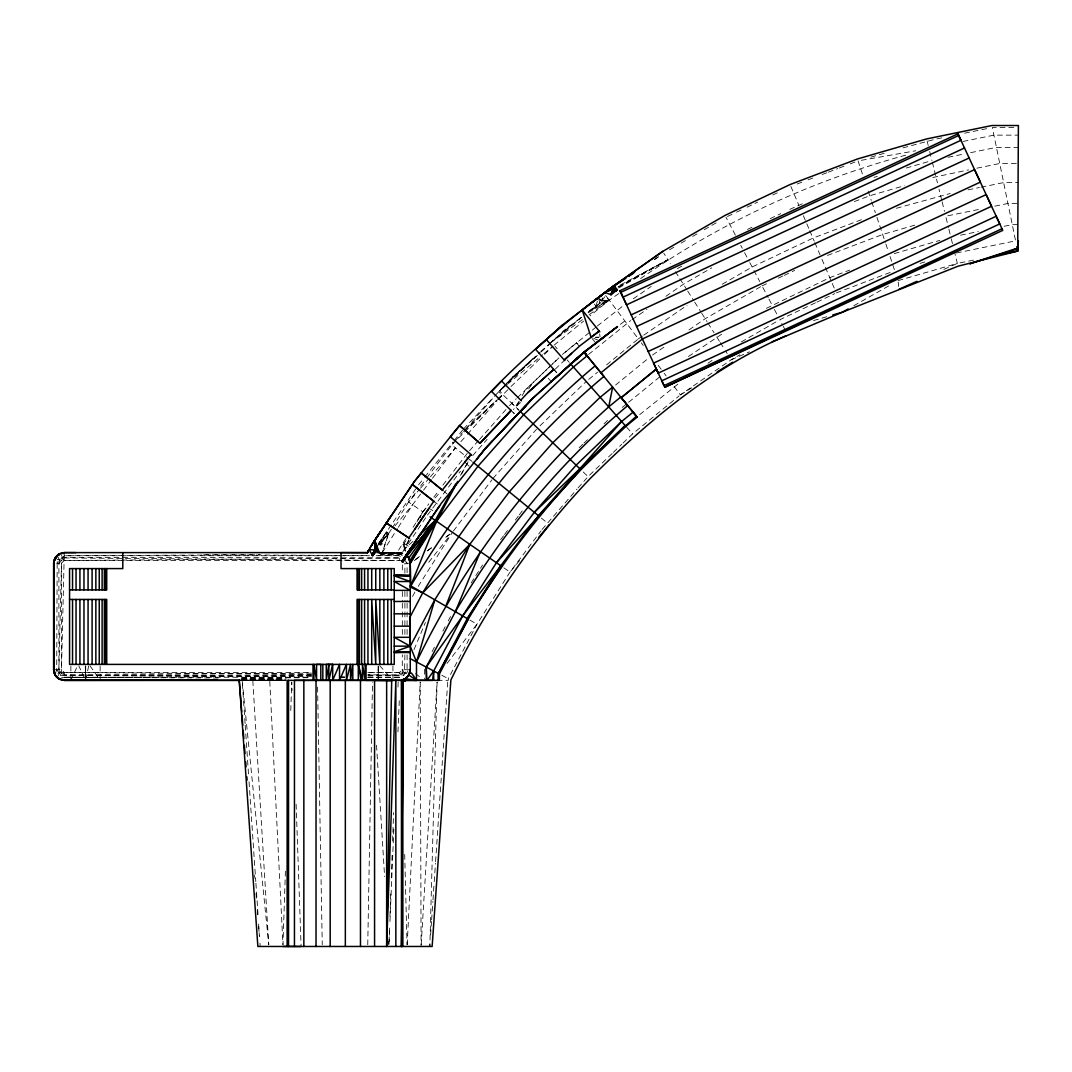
<?xml version="1.0" encoding="UTF-8"?>
<svg xmlns="http://www.w3.org/2000/svg" width="1072" height="1072" viewBox="0 0 1072 1072"><rect width="100%" height="100%" fill="white"/><g stroke="black" fill="none" stroke-linecap="round" stroke-linejoin="round"><path stroke-width="0.75" stroke-dasharray="5 3.75" d="M85.532 678.75L85.76 665.993M378.269 680.345L378.523 665.993M367.75 944.794L372.507 682.033M311.161 675.052L60.22 675.655L58.906 669.719L61.479 563.242L62.672 557.949L64.213 555.738L369.559 555.738M64.213 555.738L61.479 669.719L61.6 672.626L64.213 677.249L221.931 678.04M285.42 871.147L282.968 944.794L269.742 680.358M290.767 710.481L291.718 682.033L292.12 690.408M389.953 916.346L390.838 891.234M391.307 877.847L392.178 852.749M392.593 841.024L393.585 812.576M397.993 687.058L398.168 682.033M368.044 677.41L399.588 677.249L402.228 672.626L402.335 654.737M389.953 921.518L393.947 826.713M397.953 731.908L399.293 700.311M407.186 944.807L420.211 682.006L421.082 946.469M421.175 944.807L437.095 682.006L429.832 946.469L430.18 941.484M430.622 934.824L431.52 921.518M431.641 919.856L432.874 901.565M432.981 899.89L434.106 883.261M434.227 881.599L435.46 863.308M435.58 861.647L447.841 680.345M378.349 544.027L386.577 531.9L388.439 533.776L379.582 545.072L386.268 536.121L386.577 531.9L388.774 533.347L382.289 552.603L383.361 552.603L383.361 554.077L380.265 554.077L383.361 554.023L383.307 552.643L382.235 552.522L388.439 533.776L390.851 530.854M378.523 543.718L383.24 536.831L380.158 541.36L380.801 545.219L382.409 543.852L380.707 542.419L379.434 544.241L380.506 545.099L380.801 541.762L383.119 536.951L415.708 488.993M58.906 669.719L58.906 563.242L60.22 557.346L401.142 557.949L399.588 555.738L376.352 555.631M618.799 293.594L609.258 300.173L589.091 311.443C593.164 306.9 601.834 304.877 602.464 297.962M88.695 665.993L85.505 680.345L78.792 665.846M606.538 364.869L638.336 338.913L609.258 300.173L601.633 301.058L602.317 298.177M589.091 311.443L595.992 306.15L597.975 299.034M55.463 673.216L56.709 669.719L57.178 559.571L64.213 560.509L402.228 560.388M367.884 675.052L403.581 675.655L407.092 669.719L407.092 654.737M414.033 649.619L425.396 622.484M58.076 675.829L61.479 669.719L61.479 563.242L64.213 560.509L399.588 557.949M60.22 675.655L61.6 672.626L64.213 672.452L311.161 672.452M70.873 680.345L77.465 665.846M409.008 540.154L404.667 549.105L405.136 550.526L403.099 544.563L405.926 540.663M426.133 508.048L422.797 511.8L419.902 517.763L422.85 511.853L428.88 503.84M408.888 539.739L402.281 552.951L402.737 553.608L381.324 554.157L399.588 554.077L404.399 555.095M432.123 651.548L434.428 647.166M442.87 631.127L445.161 626.745M448.243 620.902L450.535 616.534M437.188 680.345L448.31 680.345L448.31 678.683L476.973 624.199L509.991 572.1L541.092 530.787M412.559 596.501L414.877 592.106M461.603 474.038L469.429 459.272L471.868 461.268M380.587 544.027L379.073 544.884L380.707 542.419L382.409 543.852M460.478 475.285L469.429 459.272M518.942 401.384L513.501 409.598M522.171 395.648L525.401 389.913L551.276 365.11M416.901 521.903L422.797 511.8L408.593 502.004L416.619 491.351M377.103 546.465L380.158 541.36L380.801 541.762L388.439 533.776M378.55 543.973L380.158 541.36L381.592 542.968L380.801 545.219L380.707 542.419L378.604 544.924L384.459 538.224L383.119 536.951L386.268 536.121M378.684 543.946L381.82 538.921M388.774 533.347L391.36 529.26M392.218 527.893L408.593 502.004L419.487 489.408M382.289 552.603L397.431 528.684M398.315 527.277L412.573 504.765L422.529 491.539M405.953 538.546L397.042 552.603L403.769 553.567L399.588 552.603L380.091 552.603L383.307 552.643L383.361 553.956L380.305 553.969M413.068 527.303L422.85 511.853M418.174 586.397L452.438 532.315M471.144 583.021L482.534 565.024M425.664 517.776L404.667 549.105L405.43 551.383M379.341 543.866L380.801 541.762M519.411 401.893L515.699 407.105L519.116 410.375M528.67 388.868L533.307 382.356M601.888 300.709L605.211 296.261L609.258 300.173L590.002 315.878M61.519 555.269L62.672 557.949L59.268 559.785L56.709 563.242L61.479 563.242M379.555 544.764L384.459 538.224M427.487 515.056L460.437 471.224M420.626 486.031L425.638 479.372M426.643 478.045L453.845 442.347M423.534 490.212L431.493 479.626M432.498 478.3L455.412 447.855L451.701 444.773L463.56 433.088M433.852 497.1L438.944 490.48M442.91 485.08L468.357 451.942M453.429 531.002L491.941 479.8M500.597 539.712L503.545 535.786M504.523 534.472L507.485 530.546M515.364 520.081L518.312 516.155M519.304 514.841L522.252 510.915M542.097 529.461L577.004 489.087M447.078 663.407L476.973 624.199L467.941 618.973M428.773 562.21L450.374 534.915M418.536 484.839L423.762 478.34M424.807 477.04L453.067 441.932M454.126 440.632L462.488 430.234M519.558 560.535L509.991 572.1L503.88 567.852M394.978 525.896L412.573 504.765M420.572 488.149L429.282 478.072M430.368 476.812L455.412 447.855L468.92 458.883M454.917 441.141L462.407 432.673M465.878 428.787L493.013 398.141M460.906 441.651L466.4 435.446M467.499 434.214L497.18 400.727M498.279 399.481L509.843 387.649M469.523 450.749L478.34 440.672M479.519 439.493L508.316 406.891M509.481 405.698L516.235 398.73M435.018 498.038L440.565 491.793M472.739 455.546L487.063 439.399M492.919 478.487L536.496 429.336M578.103 487.84L586.96 477.857M58.906 563.242L61.6 560.388M463.546 428.934L493.294 397.471M494.433 396.265L512.751 376.902L539.993 352.407M408.807 669.719L402.335 669.719L399.588 672.452L368.044 672.693M464.739 431.922L496.751 400.365M497.931 399.199L502.674 394.523L499.753 390.69L512.751 376.902L533.548 358.236L507.699 383.026M506.56 384.124L498.453 392.017L502.674 394.523L518.821 410.04M511.036 386.496L539.725 358.973M544.496 354.376L552.871 346.35M552.469 363.957L558.458 358.209M517.374 397.632L561.152 355.716M520.496 402.509L515.699 407.105L511.652 403.139M555.283 369.116L564.877 359.911M539.966 425.839L586.183 381.485M579.202 447.694L582.753 444.29M583.932 443.151L587.483 439.748M604.032 423.869L607.569 420.465M612.125 453.51L588.072 476.598L580.528 469.389M613.331 452.357L621.747 444.277M622.953 443.125L632.574 433.879L679.099 395.916M463.6 431.56L496.751 400.137M497.931 399.012L502.674 394.523L497.783 399.106M503.384 387.273L499.753 390.69L506.064 385.397M508.249 382.704L539.832 353.023M541.052 351.884L550.767 342.759M412.894 541.387L404.667 549.105L404.251 543.558L408.311 546.224M464.792 430.006L496.564 400.245M513.381 377.558L539.913 352.862M541.119 351.737L548.355 344.996M582.458 319.603L551.638 341.941L566.016 329.024L581.654 317.084M540.931 351.603L551.155 342.383M581.372 317.312L551.638 341.941L566.016 329.024L570.063 325.928L551.638 341.941L581.346 317.473M507.324 384.352L542.687 354.725M543.96 353.666L552.804 346.256M579.215 346.176L576.548 342.879L562.318 354.524L596.032 327.081M597.332 326.022L623.636 305.426M588.729 379.408L597.627 372.145M615.596 385.022L648.654 358.048M622.283 407.44L627.361 403.3M628.621 402.268L660.352 376.379M563.457 331.342L566.11 329.184M554.063 345.211L583.583 321.118M588.528 354.47L630.725 320.568M639.703 414.636L679.554 382.798M624.36 321.305L618.611 325.714M588.166 312.113L599.61 303.389L609.258 300.173L605.693 295.47M414.207 560.723L420.8 555.819M427.393 550.928L432.659 547.001M415.467 559.423L420.747 555.551M427.353 550.7L432.632 546.827M589.158 314.739L609.258 300.173L602.089 300.602M640.627 278.546C721.188 222.319 811.893 180.592 906.671 154.917M633.271 298.78L651.173 286.438M632.078 319.63L646.925 309.379M665.819 296.341L683.373 284.227L711.781 267.812M638.336 338.913L642.396 336.112M643.749 335.188L687.018 305.332M652.54 355.033L666.047 345.72M688.988 329.895L705.202 318.719L760.611 286.72M688.425 356.52L722.407 333.714M708.002 363.167L712.063 360.366M674.141 386.536L680.385 394.871L731.184 359.817L739.854 354.819M680.385 394.871L691.708 387.809M588.153 312.81L609.258 300.173L601.834 300.924M669.518 249.789L675.306 246.439M681.095 243.103L686.884 239.766M692.673 236.416L698.462 233.08M704.25 229.73L717.275 222.212M677.464 268.63L683.266 265.28M722.233 284.254L752.115 266.995L812.938 238.131L863.603 218.889M766.4 308.321L829.795 277.648L849.694 270.09M741.288 341.968L778.352 320.568M618.718 287.993L667.91 259.732L670.402 263.699M853.835 305.708L889.505 285.46M618.665 287.028L667.91 259.732L663.729 253.126M618.839 286.787L667.91 259.732L617.231 286.626M618.021 286.934L667.91 259.732M593.58 307.986L609.258 300.173L601.352 301.42L598.364 297.614L599.61 303.389M727.459 216.49L735.017 212.899M736.518 212.189L741.047 210.032M747.09 207.177L757.649 202.152M772.751 194.997L777.28 192.839M747.479 229.435L752.008 227.291M770.125 218.688L780.697 213.676M789.756 209.375L803.504 203.291M762.031 285.902L766.48 283.785M778.326 278.157L782.774 276.053M784.262 275.357L794.633 270.425M815.457 302.8L779.773 319.737L782.547 325.004M816.944 302.103L834.793 293.634M943.869 269.38L957.336 263.417L976.914 259.411M731.184 359.817L749.449 351.817M797.112 184.022L801.802 182.24M808.047 179.868L815.859 176.907M822.117 174.535L826.807 172.753M828.361 172.163L837.741 168.599M839.309 168.009L843.986 166.227M850.243 163.855L854.933 162.073M854.371 201.576L869.714 195.747L904.379 185.711M827.437 255.444L882.671 234.473L917.324 224.423M890.135 272.476L836.281 292.924L837.446 295.658M609.258 300.173L599.851 303.095L598.364 297.614L601.633 301.058M870.893 157.169L885.351 152.974M902.999 147.856L935.24 139.213M874.109 177.362L877.325 176.424M906.229 168.036L930.322 161.041M932.747 177.496L968.632 169.872M896.393 208.29L950.261 193.496M894.236 253.608L939.863 240.383M920.057 263.39L924.801 262.01M898.068 280.609L957.336 263.417L954.857 253.3M813.527 320.568L829.581 315.905M59.268 673.216L56.709 669.719L57.178 673.404L61.6 672.626M936.874 138.878L941.765 137.873M964.612 133.196L987.459 128.519M963.071 141.464L993.932 135.139L1018.4 135.139M948.05 157.276L964.184 153.979M970.642 152.653L996.451 147.373L1018.4 147.373M976.82 168.197L999.734 163.493L1016.846 163.493M968.056 189.851L979.379 187.533M981.001 187.211L1003.647 182.575L1018.4 182.575M978.441 209.509L945.678 216.209L948.479 227.505M994.816 206.146L1007.921 203.466L1018.4 203.466M960.566 235.197L978.334 231.565M1004.196 226.286L1012.263 224.638L1018.4 224.638M956.452 252.979L1015.599 240.865L992.364 127.514L1016.779 127.514M861.352 160.304L915.756 150.763M380.305 553.648L383.361 553.474L377.17 552.857M595.858 337.198L599.007 337.144M376.835 552.696L383.361 552.603M311.59 673.136L64.213 675.052L311.59 676.66M311.59 675.615L61.519 677.678L64.213 672.452L311.59 674.368M368.044 675.253L399.588 675.052L368.044 674.797M65.874 555.738L260.121 554.76M241.857 678.04L311.59 677.692M339.824 677.544L344.795 677.531M381.324 553.031L402.737 553.608M241.857 679.434L285.031 679.3M381.324 552.616L402.335 552.978L381.243 552.978M382.356 552.643L383.307 552.643M380.305 554.05L399.588 554.077L402.295 555.269L376.232 555.738M408.807 563.242L404.894 563.242L404.894 573.225M54.994 669.719L61.479 669.719L64.213 672.452L64.213 677.249L311.161 677.249M367.884 672.452L399.588 672.452L406.636 673.404L407.092 669.719L408.338 673.216M339.529 677.249L344.527 677.249M367.884 677.249L402.295 677.678M241.079 678.924L286.13 678.924M285.031 680.117L241.857 680.157L285.031 680.224M241.079 679.996L286.13 679.996M241.079 680.345L286.13 680.345M239.244 680.358L285.809 680.358M381.324 552.951L399.588 552.978M241.857 679.501L285.031 679.635M203.667 554.76L369.706 555.591M241.857 678.147L285.031 678.362M339.824 676.847L344.795 676.888M368.044 677.035L399.588 677.249L399.588 672.452L401.142 675.052M64.213 557.949L399.588 560.509L399.588 552.603M598.672 337.385L595.657 337.345L598.551 337.479M593.781 338.39L599.087 340.588M441.731 675.239L448.31 678.683M430.328 509.012L432.793 510.701M383.119 536.951L384.62 538.023M415.413 673.578L421.872 678.415M434.924 502.125L437.282 503.961M444.29 491.673L446.85 493.75M541.333 518.084L547.109 522.788M465.797 463.292L469.188 466.213M576.401 343L577.272 343.817L576.548 342.879M513.019 412.345L514.171 413.444M511.063 410.442L514.279 413.551M548.288 378.322L551.33 381.605M554.331 370.054L556.542 372.493M554.747 370.51L556.757 372.721M379.649 665.632L392.928 680.345M555.095 346.377L557.172 348.708M626.664 427.192L632.574 433.879M567.128 359.937L569.219 362.296M592.066 338.444L595.831 343.08M594.33 304.059L595.992 306.15M641.311 342.852L643.28 345.465M664.158 373.27L666.154 375.924M658.168 365.284L661.169 369.277M404.559 559.785L407.092 563.242L407.092 573.225M89.968 665.725L100.138 680.345M675.454 271.698L678.965 277.259M679.849 278.653L686.844 289.708M687.701 291.075L693.772 300.669M694.656 302.063L700.807 311.778M701.678 313.171L706.971 321.533M716.739 336.997L719.406 341.204M720.29 342.611L723.841 348.212M725.61 351.013L727.205 353.532M402.335 669.719L404.559 673.216L404.894 654.737M707.855 322.94L714.073 332.776M62.672 557.949L64.213 560.509M735.405 235.17L725.958 217.201M744.558 252.63L749.1 261.246M749.851 262.694L759.74 281.534M783.243 326.33L784.637 328.957M740.752 245.381L742.28 248.302M762.808 287.376L768.222 297.681M768.986 299.155L772.081 305.051M774.386 309.46L777.468 315.329M380.493 543.437L380.506 545.099M386.577 531.9L387.783 534.459M402.228 672.626L403.581 675.655M58.076 557.118L59.268 559.785M803.357 215.686L809.119 229.18M821.956 259.303L834.981 289.869M790.855 186.394L798.814 205.074M809.749 230.668L814.224 241.146M814.867 242.661L820.013 254.747M403.099 544.563L405.082 550.392L404.251 543.558M858.056 160.88L863.978 178.676M868.146 191.071L871.255 200.37M876.936 217.348L885.298 242.352M871.777 201.911L875.368 212.685M885.834 243.934L888.46 251.813M890.041 256.543L894.745 270.734M932.318 162.18L937.451 182.883M941.739 200.263L938.992 189.181M942.127 201.858L944.499 211.425M948.881 229.113L950.073 233.951M951.279 238.801L952.472 243.625M927.079 140.888L928.205 145.43M929.692 151.487L931.93 160.572M599.637 333.928L600.052 336.755M898.229 282.057L898.671 286.385M254.56 874.953L254.828 878.276M256.007 893.244L256.53 899.904M257.307 909.873L257.829 916.533M258.62 926.516L259.397 936.486L258.607 923.18M245.099 723.6L242.165 680.358L268.764 944.807L252.804 680.358M245.207 725.262L248.583 775.163M249.039 781.81L255.793 881.599M255.913 883.261L258.164 916.533M259.96 943.146L260.188 946.469M376.527 745.228L384.607 876.615M388.587 941.484L388.788 944.807M296.113 804.214L301.098 946.482M404.693 854.411L407.052 944.794M317.58 687.058L322.257 944.794M85.291 665.993L85.479 678.75L85.505 665.993M378.081 665.993L378.242 678.75L378.269 665.993M424.445 669.29L424.445 678.764M407.092 591.53L407.092 601.513M407.092 603.174L407.092 638.108M404.894 591.53L404.894 601.513M404.894 603.174L404.894 634.785M402.335 564.917L402.335 573.225M402.335 591.53L402.335 601.513M402.335 603.174L402.335 634.785M392.928 665.993L392.928 678.75M100.138 665.993L100.138 678.75M70.873 665.993L70.873 678.75M389.538 928.057L388.948 944.794L389.672 928.178M449.798 534.271L444.532 538.184L449.798 534.245M658.342 256.851L652.969 260.563L658.302 256.851M383.361 553.366L376.835 552.844L383.361 553.474"/><path stroke-width="1.5" d="M402.858 680.345L401.665 946.469L401.451 680.345M405.122 556.716L404.104 558.19L406.208 555.108L407.092 555.738L408.821 557.949L410.254 563.242L410.254 669.719C410.228 674.1 407.132 678.496 402.858 679.702L401.665 946.469L401.799 680.345L416.485 680.345L416.485 661.96L434.803 599.811L469.804 544.321L509.28 491.86L552.817 442.736L600.159 397.297L612.648 387.126L608.708 406.891C528.791 478.38 463.064 565.359 416.485 661.96L439.386 673.993L439.386 680.345L366.075 680.358L366.075 664.399M287.135 946.469L287.135 680.358L401.665 680.345L401.665 946.469L402.094 680.345L402.858 679.702L402.858 946.469M401.665 946.469L402.858 679.702M374.57 946.469L374.57 680.358L386.644 680.479L386.644 946.469L391.695 680.358L294.452 680.358L294.452 946.469M571.55 353.371L564.22 360.004L579.939 345.787L599.208 331.114L591.114 337.278L582.19 309.982L614.015 285.608L617.284 289.842L615.556 291.155L612.889 286.559C553.353 330.39 497.529 379.595 450.387 436.76L471.6 455.077M386.644 946.469L395.849 680.358L395.849 946.469M772.269 341.821L842.418 312.18L958.033 266.204L1017.69 251.062L1018.4 125.518L991.962 125.518L926.597 138.931L857.426 158.978L790.077 184.545L725.02 215.418L662.657 251.424L614.015 285.608M1004.638 253.729L1017.69 251.062L1018.4 240.865M371.944 555.269L376.111 549.909L375.28 549.413L371.944 555.269C373.177 554.425 377.572 550.539 375.28 549.413L372.775 555.752L369.023 549.614L374.677 540.342L414.368 481.516L459.499 425.45L479.345 442.79M405.002 556.904L402.456 560.75L402.75 562.224C405.698 557.199 400.848 560.522 402.75 562.224L406.837 555.524L435.245 520.416L455.587 484.021M239.9 680.358L64.213 680.345C58.531 680.385 53.533 675.414 53.6 669.719L53.6 563.242C53.546 557.547 58.558 552.629 64.213 552.603L367.884 552.603M409.879 672.452L410.241 669.719C410.228 674.342 407.012 678.442 402.71 679.97C412.224 676.928 406.569 664.801 416.485 680.345L402.509 679.983L416.485 680.345L408.821 675.052L407.092 677.249M401.92 561.741L402.456 560.75L403.313 561.219L403.93 558.445L406.837 555.524L406.543 554.626L439.627 505.796M375.602 548.864L374.557 552.603L376.406 549.373L375.146 550.083L375.28 549.413L377.371 551.343L374.986 549.99L369.023 549.614L367.307 552.683L341.017 552.603L341.017 568.589L394.255 568.589L394.255 664.399L69.559 664.399L69.559 568.589L122.798 568.589L122.798 552.603M662.657 251.424L612.34 286.921L617.284 289.842L616.038 290.78L612.889 286.559L605.144 292.509L610.986 294.693L612.889 286.559L614.39 289.306M332.682 664.399L328.836 680.358L328.836 664.412L326.277 664.399L326.277 680.358L328.836 664.412L332.682 664.399L332.682 680.358L339.543 664.399L339.543 680.358L346.417 664.399L346.43 680.358L350.544 664.399L350.544 680.358L352.809 664.399L352.809 680.358M376.406 549.373L375.629 550.7L374.758 550.338L374.557 552.603L375.508 549.025L372.6 554.17L374.986 549.99L374.677 540.342L370.162 547.658M658.221 373.096L656.345 369.023L621.237 397.672L636.433 416.271C569.942 474.213 513.14 543.236 468.236 619.147L445.818 606.176L469.804 544.321L430.073 516.838M426.241 680.345L426.241 667.079L455.332 611.71L480.377 551.638L469.804 544.321L422.73 592.856L410.254 616.614L410.241 646.148L416.485 661.96L410.254 658.664M492.437 440.967L485.549 448.217L441.53 502.996L402.456 560.75M467.285 618.611L501.709 566.338L500.771 565.721L462.662 615.944L433.678 671.018L426.964 680.345L426.241 667.079L462.662 615.944L496.43 562.706L580.769 469.616L625.914 426.321L637.13 417.155L633.056 412.171L621.626 421.51L538.425 515.686L500.771 565.721L467.285 618.611L438.381 673.497L438.381 680.345M457.69 481.435L436.559 521.314L410.254 563.242C411.192 561.701 406.007 553.514 406.837 555.524L403.313 561.219L402.697 560.334L403.313 561.219L406.837 555.524L405.176 556.636L410.844 548.301M410.254 585.607L434.803 599.811L410.254 646.215L394.255 651.803L410.241 651.803L394.255 652.526L410.241 652.526M402.161 561.299L402.523 560.629M367.374 552.603L369.023 549.614L367.307 552.683M379.381 552.589L375.749 550.459L374.57 552.603L375.749 550.459L379.381 552.589L374.677 540.342L375.749 550.459L373.793 553.969L372.962 553.5L375.28 549.413L373.378 552.777L373.793 553.969L375.816 550.392L372.775 555.752M375.28 549.413L373.485 552.603L373.793 553.969L373.069 553.366L375.28 549.413L373.847 551.946L374.436 552.777M373.069 553.366L374.986 549.99M407.092 555.738L435.245 520.416L408.821 557.949L410.241 563.242L435.245 520.416L418.777 535.866M610.986 294.693L615.167 289.587L616.038 290.78L610.986 294.693L614.484 288.69M61.091 553.608L64.213 552.978L58.906 554.077L53.962 560.509L53.962 672.452L56.709 677.249L59.978 678.817M590.953 346.926L617.459 326.585L584.16 352.273L569.111 365.592L584.079 352.165L587.067 355.837L573.386 367.026L523.672 414.73L477.978 466.253L436.559 521.314L410.254 587.027L422.73 592.856C470.903 511.558 531.35 437.148 603.925 376.433L584.16 352.273L637.13 417.155M435.245 520.416L409.893 560.696L410.241 563.242M406.208 555.108L410.723 548.435M455.332 611.71C501.2 534.338 558.74 463.546 627.696 405.618L620.728 397.055L608.708 406.891L570.264 363.488M406.543 554.626L410.603 548.636M371.582 545.166L380.506 531.645M391.173 515.659L373.847 541.775L414.368 481.516L421.242 473.007L443.017 490.641M409.571 538.439L386.268 522.975L408.821 537.956L429.108 508.168L433.745 501.214L412.372 484.49L434.441 501.736M403.313 561.219L403.487 559.128M407.628 553.018L420.814 533.615L415.065 542.07M414.596 529.461L429.108 508.168M402.871 560.026L403.742 558.74M480.377 551.638L496.43 562.706L534.312 512.322L576.133 465.154L621.626 421.51M785.964 335.817C710.937 368.098 647.475 421.417 590.109 478.608C533.628 538.09 486.567 606.189 450.87 680.05L432.137 946.469L257.87 946.469L239.244 680.358L241.736 711.955M592.012 302.478L612.34 287.015M464.658 462.327L470.916 454.515L442.307 490.092L421.242 473.007M538.693 537.42L549.32 524.583M626.195 277.916L610.383 288.448L562.572 324.937L535.558 349.298L553.755 369.398L527.96 392.54L520.751 400.204M591.958 346.135L584.16 352.273L587.067 355.837L584.16 352.058L551.33 381.605L584.736 351.522L533.186 397.886L485.603 448.203L476.584 459.392L485.549 448.217L533.186 397.886L584.736 351.522L597.144 342.156M497.676 435.42L514.171 417.986M504.162 417.758L511.063 410.442L491.606 391.535L501.562 381.002L521.354 400.807M509.388 423.051L526.004 405.471M511.036 421.296L526.044 405.497M521.287 410.496L532.717 398.369M479.948 443.285L511.063 410.442L479.948 443.285L459.499 425.45M608.548 291.236L609.392 290.365L607.368 290.74L609.579 290.19L610.383 288.448M608.708 406.891L625.137 425.49L534.312 512.322L473.087 462.26M584.066 352.165L576.414 359.04L587.965 349.258M535.558 349.298L562.572 324.937M553.755 369.398L527.96 392.54M595.215 365.78C521.367 427.527 459.808 503.224 410.804 585.928L410.254 563.658M600.95 372.815L642.396 338.98L980.357 182.119L974.555 169.617L636.607 326.504M621.224 397.672L656.345 369.023M586.33 350.531L588.515 348.789M584.16 352.273L588.046 349.271M605.988 335.389L599.677 340.239L617.459 326.585M612.286 287.041L599.623 296.663M599.422 340.4L602.049 338.39M592.655 301.956L603.322 293.862M585.982 350.651L588.394 348.815M610.799 288.984L614.872 286.224M628.969 276.08L633.15 273.32M624.896 278.666L612.407 286.867L614.564 289.869L617.284 289.842L615.14 290.673M629.05 275.919L634.597 272.275M717.168 371.93L732.725 362.229M848.126 308.937L842.418 312.18L832.783 314.98M55.463 559.785L54.337 560.388L57.727 555.269L54.994 557.949M402.576 679.876C409.008 680.09 399.079 680.506 405.176 678.737L416.485 680.345M402.71 679.97L405.176 678.75L405.176 680.814L402.188 680.8M664.801 387.26L1002.762 230.386L957.939 133.826L619.991 290.713L664.801 387.26L1001.998 228.738L664.05 385.625L661.799 380.788L999.761 223.914L996.21 216.249L658.235 373.123L653.585 363.127L991.573 206.253L986.16 194.595L648.185 351.482M619.991 290.713L622.993 297.172L960.941 140.298L957.939 133.826L958.703 135.474L620.742 292.348L619.991 290.713L626.557 304.837L964.519 147.976M631.194 314.846L969.155 157.973M898.979 289.266L916.935 281.32M405.176 678.737L402.335 679.996L405.176 680.358L403.675 680.372M402.75 679.755L404.894 678.924L402.174 680.104L405.176 680.814L402.013 680.76M404.894 678.924L402.268 680.05L405.176 680.184L403.179 680.023M405.055 680.037L402.335 679.996L404.693 680.09M402.925 679.996L405.176 679.876M216.946 680.184L64.213 680.345L240.208 680.345M373.485 552.603L375.991 552.603M69.559 589.881L106.718 589.881L106.718 568.589M394.255 589.881L357.07 589.881L357.07 568.589M394.255 590.364L410.241 590.364L394.255 581.52L410.241 581.52L394.255 575.852L410.241 575.852L394.255 575.128L410.241 575.141M69.559 599.462L106.718 599.462L106.718 664.399M394.255 599.462L357.07 599.462L357.07 664.399M394.255 601.486L410.241 601.486M394.255 613.841L410.241 613.841M394.255 626.169L410.241 626.169M410.241 637.304L394.255 637.304L410.241 646.148L394.255 646.148M54.994 675.052L58.906 678.924L64.213 679.996L61.091 679.393M402.536 680.358L432.673 680.345L433.678 671.018L433.678 680.345M282.901 946.469L301.098 946.482M75.831 552.616L64.213 552.603L64.213 554.077M401.866 680.318L404.144 680.412M386.644 680.479L391.695 680.707M403.34 680.291L405.176 680.358L402.616 680.345L405.176 680.814L401.866 680.693M617.284 289.842L614.47 289.601L612.889 286.559M402.576 680.506L405.176 680.814M55.463 673.216L54.337 672.626L55.154 675.052L57.727 677.678M374.798 550.217L375.629 550.7M434.803 599.811L445.818 606.176M496.43 562.706L500.771 565.721M539.31 516.369L534.312 512.322M520.255 411.46L580.769 469.616M625.137 425.49L625.914 426.321M546.331 339.556L564.77 360.634M582.19 309.982L599.771 331.797M58.906 554.077L59.429 555.095M958.703 135.474L960.941 140.298M378.094 551.785L374.677 540.342L375.146 550.083M358.316 680.358L358.303 664.399L362.537 680.358L362.497 664.399L365.163 680.358L365.163 664.399M1016.792 246.694L1017.69 251.062M358.303 664.399L361.13 680.358M241.991 715.292L242.781 725.262M243.17 730.26L243.826 738.568M244.349 745.228L245.006 753.536M245.662 761.857L246.051 766.842M246.841 776.825L247.096 780.148M374.262 551.169L374.342 552.603M610.424 289.36L610.45 290.19M391.267 568.589L391.267 589.881M391.267 599.462L391.267 664.399M387.769 568.589L387.769 589.881M387.769 599.462L387.769 664.399M383.897 568.589L383.897 589.881M383.897 599.462L383.897 664.399M379.85 568.589L379.85 589.881M379.85 599.462L379.85 664.399L375.749 599.462L375.749 664.399L371.703 599.462L371.703 664.399M375.749 568.589L375.749 589.881M371.703 568.589L371.703 589.881M367.951 568.589L367.951 589.881M367.951 599.462L367.951 664.399M364.574 568.589L364.574 589.881M364.574 599.462L364.574 664.399M361.653 568.589L361.653 589.881M361.653 599.462L361.653 664.399M360.473 680.358L360.473 946.469M359.442 568.589L359.442 589.881M359.442 599.462L359.442 664.399M357.887 568.589L357.887 589.881M357.887 599.462L357.887 664.399M345.345 680.358L345.345 946.469M330.189 680.358L330.189 946.469M322.833 664.399L322.833 680.358M320.796 680.358L320.796 664.399L316.562 664.412L316.575 680.358L313.935 664.412L313.935 680.358M316.026 680.358L316.026 946.469M313.011 664.412L313.011 680.358M303.845 680.358L303.845 946.469M288.542 680.358L288.542 946.469M105.9 568.589L105.9 589.881M105.9 599.462L105.9 664.399M104.359 568.589L104.359 589.881M104.359 599.462L104.359 664.399M102.108 568.589L102.108 589.881M102.108 599.462L102.108 664.399M99.254 568.589L99.254 589.881M99.254 599.462L99.254 664.399M95.85 568.589L95.85 589.881M95.85 599.462L95.85 664.399M92.098 568.589L92.098 589.881M92.098 599.462L92.098 664.399M88.065 568.589L88.065 589.881M88.065 599.462L88.065 664.399M83.964 568.589L83.964 589.881M83.964 599.462L83.964 664.399M79.918 568.589L79.918 589.881M79.918 599.462L79.918 664.399M76.045 568.589L76.045 589.881M76.045 599.462L76.045 664.399M72.534 568.589L72.534 589.881M72.534 599.462L72.534 664.399M439.386 673.993L438.555 680.345L438.381 673.497L468.236 619.147L439.386 673.993M1015.278 248.838L969.704 263.819L1017.81 248.838L1015.278 248.838M404.667 558.78L403.93 558.445L404.667 558.78"/></g></svg>
